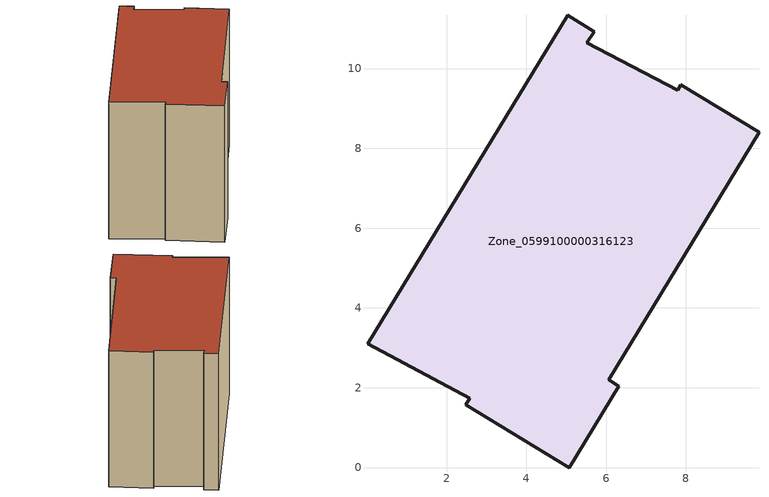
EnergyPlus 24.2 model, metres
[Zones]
Zone_0599100000316123
 floor ground (C_G): 2.58,1.73 0.02,3.1 5.03,11.33 5.69,10.93 5.52,10.65 7.79,9.46 7.87,9.6 9.83,8.4 6.06,2.2 6.32,2.04 5.07,0 2.48,1.57 z0
 wall outside (C_F): 5.07,0 6.32,2.04 6.06,2.2 9.83,8.4 7.87,9.6 7.79,9.46 5.52,10.65 5.69,10.93 5.03,11.33 0.02,3.1 2.58,1.73 2.48,1.57 5.07,0 z0:8.06
 roof outside (C_R): 7.79,9.46 5.52,10.65 5.69,10.93 5.03,11.33 0.02,3.1 2.58,1.73 2.48,1.57 5.07,0 6.32,2.04 6.06,2.2 9.83,8.4 7.87,9.6 z8.06
[BUILDING]
Pand.0599100000316123: North Axis=0; Terrain=City; Loads Convergence Tolerance Value=0.04; Temperature Convergence Tolerance Value=0.4; Solar Distribution=FullExterior; Maximum Number of Warmup Days=25; Minimum Number of Warmup Days=1
[Site:Location]
Rotterdam.The.Hague.AP_ZH_NLD Design_Conditions: Latitude=51.96; Longitude=4.45; Time Zone=1; Elevation=-4.5
[SITE:GROUNDTEMPERATURE:BUILDINGSURFACE]
18, 18, 18, 18, 18, 18, 18, 18, 18, 18, 18, 18
[MATERIAL] Thermal Absorptance=0.9; Solar Absorptance=0.7; Visible Absorptance=0.7
Name | Roughness | Thickness | Conductivity | Density | Specific Heat
G.TC.1975-1991 | MediumSmooth | 0.15 | 0.288461 | 540 | 1210
F.TC.1975-1991 | Rough | 0.3 | 0.230769 | 1920 | 840
R.TC.1975-1991 | MediumRough | 0.2 | 0.153846 | 1500 | 1000
[CONSTRUCTION]
C_G: G.TC.1975-1991
C_F: F.TC.1975-1991
C_R: R.TC.1975-1991
[ZONE]
Zone_0599100000316123: Type=1; Multiplier=1; Ceiling Height=Autocalculate; Volume=Autocalculate; Floor Area=autocalculate; Part of Total Floor Area=Yes
[ZONEINFILTRATION:DESIGNFLOWRATE]
Infil_Zone_0599100000316123: Zone or ZoneList or Space or SpaceList=Zone_0599100000316123; Schedule=AlwaysOn; Design Flow Rate Calculation Method=Flow/Area; Flow Rate per Floor Area=0.003; Constant Term Coefficient=1; Temperature Term Coefficient=0; Velocity Term Coefficient=0; Velocity Squared Term Coefficient=0
[HVACTEMPLATE:ZONE:IDEALLOADSAIRSYSTEM]
Zone_0599100000316123: Maximum Heating Supply Air Temperature=50; Minimum Cooling Supply Air Temperature=13; Maximum Heating Supply Air Humidity Ratio=0.0156; Minimum Cooling Supply Air Humidity Ratio=0.0077; Heating Limit=NoLimit; Cooling Limit=NoLimit; Dehumidification Control Type=ConstantSensibleHeatRatio; Cooling Sensible Heat Ratio=0.7; Dehumidification Setpoint=60; Humidification Control Type=None; Humidification Setpoint=30; Outdoor Air Method=None; Outdoor Air Flow Rate per Person=0.00944; Outdoor Air Flow Rate per Zone Floor Area=0; Outdoor Air Flow Rate per Zone=0; Demand Controlled Ventilation Type=None; Outdoor Air Economizer Type=NoEconomizer; Heat Recovery Type=None; Sensible Heat Recovery Effectiveness=0.7; Latent Heat Recovery Effectiveness=0.65
[ZONECONTROL:THERMOSTAT]
ThermostatControl_Zone_0599100000316123: Zone or ZoneList=Zone_0599100000316123; Control Type Schedule=DualSetpointControlType; Control 1=Thermostat_Zone_0599100000316123; Temperature Difference Between Cutout And Setpoint=0
[THERMOSTATSETPOINT:DUALSETPOINT]
Thermostat_Zone_0599100000316123: Heating Setpoint Temperature Schedule=HeatingSetpoint_Zone_0599100000316123; Cooling Setpoint Temperature Schedule=CoolingSetpoint_Zone_0599100000316123
[SCHEDULE:COMPACT]
HeatingSetpoint_Zone_0599100000316123: Through: 12/31, For: AllDays, Until: 24:00, 21
CoolingSetpoint_Zone_0599100000316123: Through: 12/31, For: AllDays, Until: 24:00, 24
DualSetpointControlType: Through: 12/31, For: AllDays, Until: 24:00, 4
AlwaysOn: Through: 12/31, For: AllDays, Until: 24:00, 1
